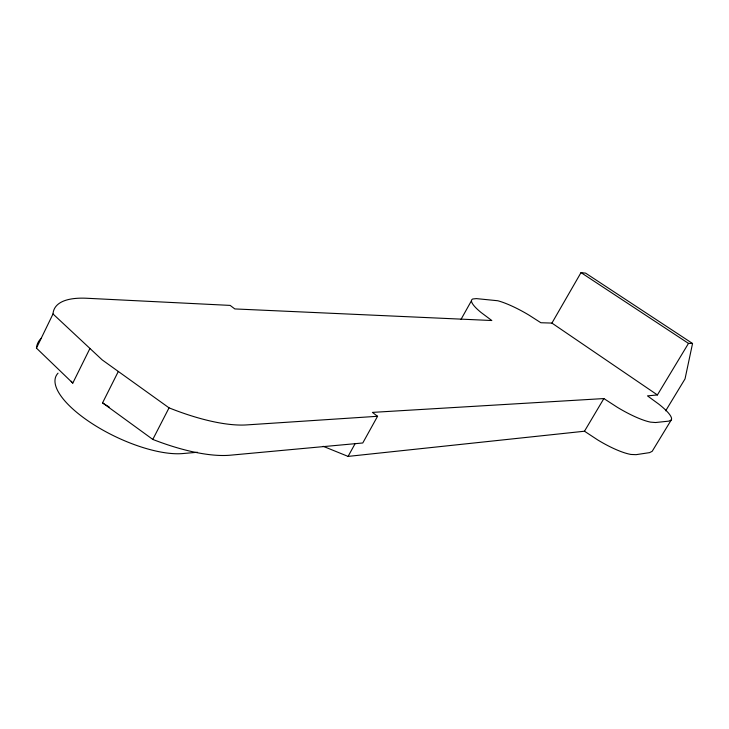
<?xml version="1.0" encoding="UTF-8"?>
<svg xmlns="http://www.w3.org/2000/svg" width="729" height="729" viewBox="0 0 729 729"><rect width="100%" height="100%" fill="white"/><g stroke="black" fill="none" stroke-linecap="round" stroke-linejoin="round"><path stroke-width="1.09" d="M89.94 348.453L72.791 383.108L36.45 348.116L53.007 313.962A119.72 39.33 26.1 0 1 86.769 298.261L230.154 305.405L234.829 308.932L491.811 320.523L481.149 312.55A38.546 8.183 29.5 0 1 472.784 298.981L476.374 298.608L497.779 300.749A37.771 7.846 29.6 0 1 529.044 315.156L540.863 322.737L551.917 323.084L581.013 272.6L585.633 273.147L692.55 343.487L685.032 378.898L665.677 410.81M692.55 343.487L688.495 343.395L657.403 394.945L647.47 395.874L658.679 404.048A39.475 8.402 30.7 0 1 671.236 420.004L668.739 421.143L655.526 422.528L650.578 422.137A40.295 8.775 30.7 0 1 617.181 407.201L603.876 398.563L372.391 412.395L377.558 416.286L362.778 442.977L230.501 455.178A119.073 41.48 25.9 0 1 152.798 439.423L102.552 402.873L118.317 371.462M152.798 439.423L169.046 407.848A119.72 39.33 26.1 0 0 246.557 424.916L377.558 416.286M323.22 446.312L348.079 456.4L354.932 443.997M460.983 319.448L471.481 300.694M348.079 456.4L584.485 431.222L603.876 398.563M671.236 420.004L652.191 451.297L649.594 452.627L636.062 454.668L631.022 454.459A40.059 9.623 30.8 0 1 597.662 439.897L584.485 431.222M197.404 452.262L182.697 453.566A79.743 28.987 25.6 0 1 92.528 423.868A79.743 28.987 25.6 0 1 58.047 373.166M581.013 272.6L688.495 343.395M551.917 323.084L657.403 394.945M169.046 407.848L102.197 359.898L53.007 313.962M36.45 348.116A119 41.717 25.9 0 1 41.343 338.22M72.791 383.108A79.98 28.194 25.8 0 1 71.242 381.249M109.168 406.973A80.026 28.039 25.8 0 1 102.552 402.873"/></g></svg>
